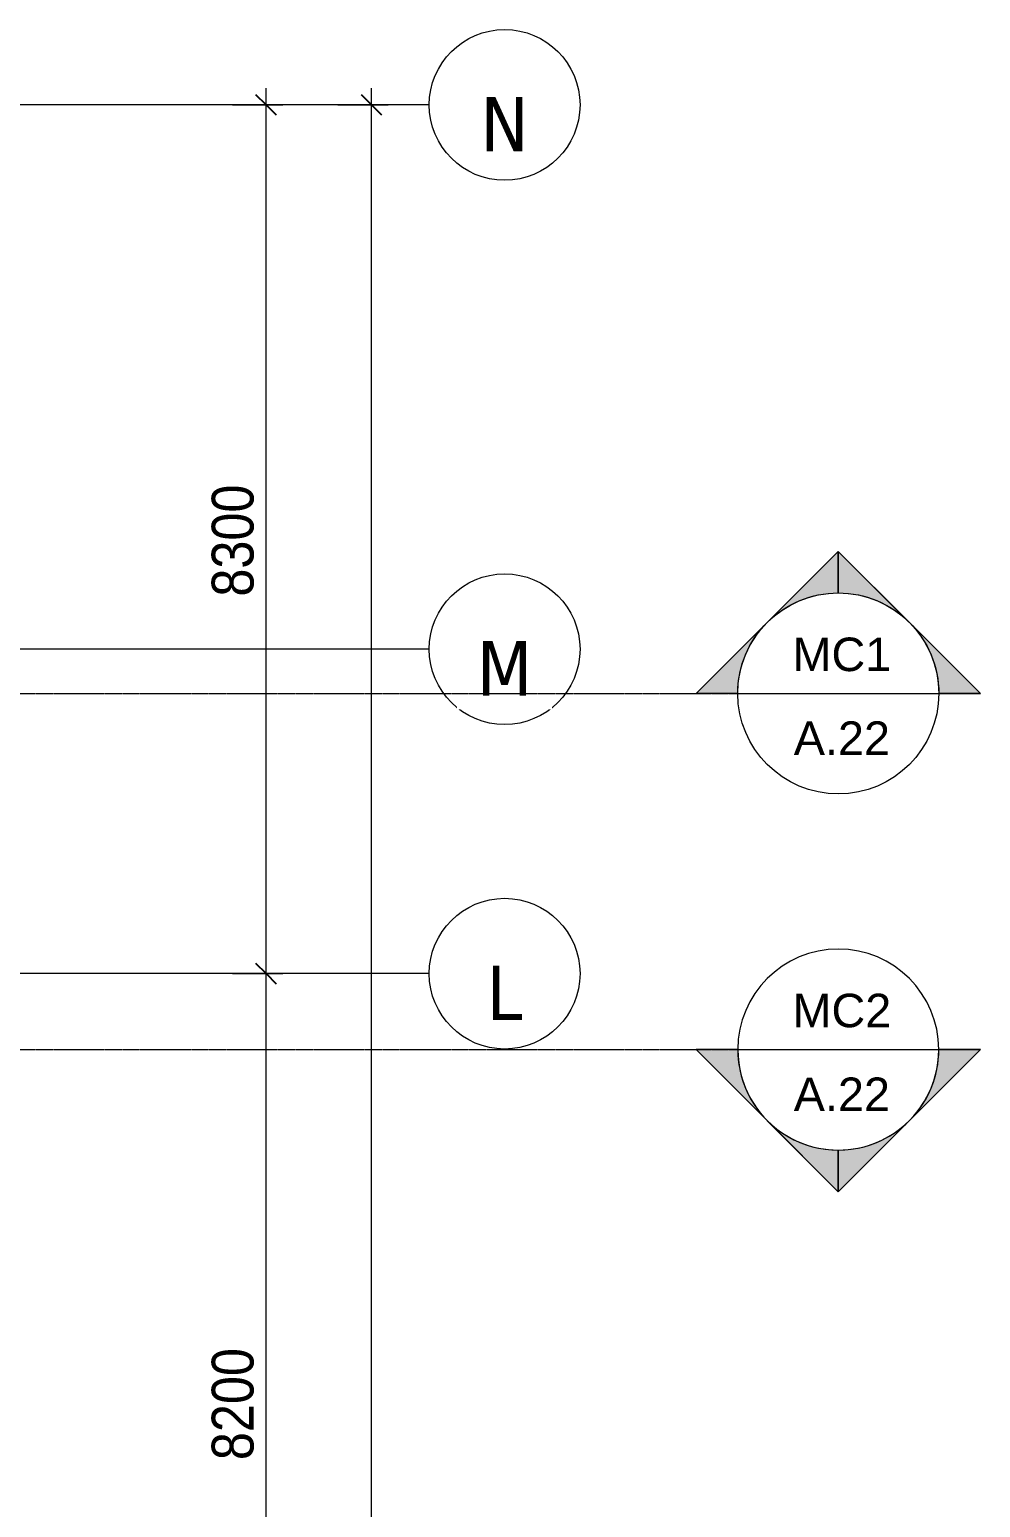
# Model space of a CAD drawing. Header units: millimetres. Extents: x 1591 to 239243, y -15958 to 82755.
# Drawn here: x 230160 to 239243, y 64837 to 78957 of the extents above; entities that cross this region are included whole.
import ezdxf

# ---------------------------------------------------------------- set-up
doc = ezdxf.new("R2010")
doc.units = ezdxf.units.MM
doc.linetypes.add('Dash Dot 3_16_', pattern=[7.9375, 4.7625, -1.5875, 0, -1.5875])
doc.linetypes.add('Grid Line', pattern=[22.225, 12.7, -3.175, 3.175, -3.175])
for name, color, linetype, lineweight in [('A-ANNO-DIMS', 211, 'Continuous', 9), ('A-ANNO-DIMS-160', 211, 'Continuous', 9), ('G-ANNO-SYMB', 111, 'Continuous', 9), ('G-ANNO-SYMB-1', 111, 'Dash Dot 3_16_', 18), ('S-GRID-1', 1, 'Grid Line', 9), ('S-GRID-IDEN', 1, 'Continuous', 9)]:
    doc.layers.add(name, color=color, linetype=linetype, lineweight=lineweight)
doc.styles.add('Arial_8', font='arial_0.ttf', dxfattribs={"height": 320})
doc.styles.add('Tahoma_B', font='tahomabd_0.ttf', dxfattribs={"height": 520})
doc.styles.add('UTM Avo', font='UTM Avo.ttf', dxfattribs={"width": 0.9, "height": 400})
doc.dimstyles.new('1_Dim_chi_tiet_2_5', dxfattribs={"dimscale": 304.8, "dimtxt": 399.720379, "dimasz": 0.629921, "dimexe": 0.524934, "dimexo": 0.0625, "dimgap": 0.052493, "dimtad": 1, "dimdec": 0, "dimrnd": 5, "dimzin": 0, "dimdsep": 46, "dimtxsty": 'UTM Avo', "dimblk1": 'OBLIQUE', "dimblk2": 'OBLIQUE', "dimsah": 1, "dimcen": 0.09, "dimdle": 0.524934, "dimazin": 0, "dimtfac": 1, "dimtdec": 4, "dimtix": 1, "dimtmove": 0, "dimatfit": 3, "dimfxl": 1.049869, "dimfxlon": 1, "dimtvp": 1, "dimtolj": 1, "dimtzin": 0, "dimarcsym": 2})

# ---------------------------------------------------------------- blocks, each defined once
blk = doc.blocks.new('Grid - M_Grid Head - Circle-353313-TKCS_MB TẦNG 5')
at = {"layer": 'S-GRID-IDEN'}
blk.add_circle((0, 0), 4.5, dxfattribs=at)
blk = doc.blocks.new('Section - M_Section Head - Filled-352373-TKCS_MB TẦNG 5')
at = {"layer": 'G-ANNO-SYMB'}
h = blk.add_hatch(color=256, dxfattribs=at)
edge = h.paths.add_edge_path()
edge.add_line((-6, 8.485), (-6, 6))
edge.add_arc((-6, 0), 6, 90, 135)
edge.add_line((-10.243, 4.243), (-6, 8.485))
h = blk.add_hatch(color=256, dxfattribs=at)
edge = h.paths.add_edge_path()
edge.add_line((-6, 8.485), (-1.757, 4.243))
edge.add_arc((-6, 0), 6, 45, 90)
edge.add_line((-6, 6), (-6, 8.485))
h = blk.add_hatch(color=256, dxfattribs=at)
edge = h.paths.add_edge_path()
edge.add_line((-14.485, 0), (-10.243, 4.243))
edge.add_arc((-6, 0), 6, 135, 180)
edge.add_line((-12, 0), (-14.485, 0))
h = blk.add_hatch(color=256, dxfattribs=at)
edge = h.paths.add_edge_path()
edge.add_line((2.485, 0), (0, 0))
edge.add_arc((-6, 0), 6, 360, 405)
edge.add_line((-1.757, 4.243), (2.485, 0))
for p, q in [((-6, 8.485), (-14.485, 0)), ((-6, 8.485), (-10.243, 4.243)), ((-6, 8.485), (2.485, 0)), ((-6, 6), (-6, 8.485)), ((-6, 8.485), (-6, 6)), ((-1.757, 4.243), (-6, 8.485)), ((-10.243, 4.243), (-14.485, 0)), ((2.485, 0), (-1.757, 4.243)), ((-14.485, 0), (-12, 0)), ((0, 0), (2.485, 0)), ((-12, 0), (-14.485, 0)), ((0, 0), (2.485, 0))]:
    blk.add_line(p, q, dxfattribs=at)
for start, end in [(360, 180), (90, 135), (45, 90), (135, 180), (360, 45), (180, 360)]:
    blk.add_arc((-6, 0), 6, start, end, dxfattribs=at)
blk = doc.blocks.new('DIMBLOCK246-TKCS_MB TẦNG 5')
at = {"layer": 'A-ANNO-DIMS-160'}
for p, q in [((233426, 17077), (233426, 78397)), ((233106, 78237), (233586, 78237)), ((233426, 78237), (233106, 78237)), ((233106, 17237), (233586, 17237)), ((233426, 17237), (233106, 17237))]:
    blk.add_line(p, q, dxfattribs=at)
at = {"layer": 'A-ANNO-DIMS-160', "lineweight": 25}
for p, q in [((233426, 78237), (233330, 78333)), ((233426, 78237), (233522, 78141)), ((233426, 17237), (233330, 17333)), ((233426, 17237), (233522, 17141))]:
    blk.add_line(p, q, dxfattribs=at)
at = {"layer": 'A-ANNO-DIMS-160', "color": 0, "insert": (232906, 47052), "char_height": 400, "width": 1643.29, "attachment_point": 1, "rotation": 90, "line_spacing_factor": 1.110334, "style": 'UTM Avo'}
blk.add_mtext('61000', dxfattribs=at)
blk = doc.blocks.new('_Oblique')
at = {"color": 0, "linetype": 'ByBlock', "lineweight": -2}
blk.add_line((-0.5, -0.5), (0.5, 0.5), dxfattribs=at)
blk = doc.blocks.new('DIMBLOCK250-TKCS_MB TẦNG 5')
at = {"layer": 'A-ANNO-DIMS-160'}
for p, q in [((232099, 69937), (232579, 69937)), ((232419, 69937), (232099, 69937)), ((232419, 61737), (232419, 69937)), ((232099, 61737), (232579, 61737)), ((232419, 61737), (232099, 61737))]:
    blk.add_line(p, q, dxfattribs=at)
at = {"layer": 'A-ANNO-DIMS-160', "lineweight": 25}
for p, q in [((232419, 69937), (232323, 70033)), ((232419, 69937), (232515, 69841)), ((232419, 61737), (232323, 61833)), ((232419, 61737), (232515, 61641))]:
    blk.add_line(p, q, dxfattribs=at)
at = {"layer": 'A-ANNO-DIMS-160', "color": 0, "insert": (231900, 65289), "char_height": 400, "width": 1314.64, "attachment_point": 1, "rotation": 90, "line_spacing_factor": 1.110334, "style": 'UTM Avo'}
blk.add_mtext('8200', dxfattribs=at)
blk = doc.blocks.new('DIMBLOCK251-TKCS_MB TẦNG 5')
at = {"layer": 'A-ANNO-DIMS-160'}
for p, q in [((232419, 69937), (232419, 78397)), ((232099, 78237), (232579, 78237)), ((232419, 78237), (232099, 78237)), ((232099, 69937), (232579, 69937)), ((232419, 69937), (232099, 69937))]:
    blk.add_line(p, q, dxfattribs=at)
at = {"layer": 'A-ANNO-DIMS-160', "lineweight": 25}
for p, q in [((232419, 78237), (232323, 78333)), ((232419, 78237), (232515, 78141)), ((232419, 69937), (232323, 70033)), ((232419, 69937), (232515, 69841))]:
    blk.add_line(p, q, dxfattribs=at)
at = {"layer": 'A-ANNO-DIMS-160', "color": 0, "insert": (231900, 73539), "char_height": 400, "width": 1314.64, "attachment_point": 1, "rotation": 90, "line_spacing_factor": 1.110334, "style": 'UTM Avo'}
blk.add_mtext('8300', dxfattribs=at)

msp = doc.modelspace()

# ---------------------------------------------------------------- linework, layer by layer
at = {"layer": 'G-ANNO-SYMB'}
for p, q in [((236925.7, 72614.1), (238845.7, 72614.1)), ((236925.7, 69211.5), (238845.7, 69211.5))]:
    msp.add_line(p, q, dxfattribs=at)
at = {"layer": 'G-ANNO-SYMB-1'}
msp.add_line((130746.6, 69211.5), (236925.7, 69211.5), dxfattribs=at)
at = {"layer": 'S-GRID-1'}
for p, q in [((233978.4, 78236.9), (229978.4, 78236.9)), ((233978.4, 73036.9), (229978.4, 73036.9)), ((233978.4, 69936.9), (229978.4, 69936.9))]:
    msp.add_line(p, q, dxfattribs=at)

# ---------------------------------------------------------------- block references
at = {"layer": 'G-ANNO-SYMB', "extrusion": (0, 0, -1), "xscale": 159.9999999999999, "yscale": 159.9999999999999, "zscale": 159.9999999999999}
msp.add_blockref('Section - M_Section Head - Filled-352373-TKCS_MB TẦNG 5', (-236925.7, 72614.1), dxfattribs=at)
at = {"layer": 'G-ANNO-SYMB', "xscale": 159.9999999999999, "yscale": 159.9999999999999, "zscale": 159.9999999999999, "rotation": 180}
msp.add_blockref('Section - M_Section Head - Filled-352373-TKCS_MB TẦNG 5', (236925.7, 69211.5), dxfattribs=at)
at = {"layer": 'S-GRID-IDEN', "xscale": 159.9999999999999, "yscale": 159.9999999999999, "zscale": 159.9999999999999, "rotation": 89.99999999999982}
for p in [(234698.4, 78236.9), (234698.4, 73036.9), (234698.4, 69936.9)]:
    msp.add_blockref('Grid - M_Grid Head - Circle-353313-TKCS_MB TẦNG 5', p, dxfattribs=at)

# ---------------------------------------------------------------- texts
at = {"layer": 'G-ANNO-SYMB', "char_height": 320, "attachment_point": 5, "line_spacing_factor": 0.936439, "style": 'Arial_8'}
for s, insert, width in [('\\pt2032,4064,6096,8128,10160,12192,14224,16256,18288,20320,22352,24384,26416,28448,30480,32512,34544,36576,38608,40640,42672,44704,46736,48768,50800,52832,54864,56896,58928,60960,62992,65024;MC1', (237919.7, 72985.2), 963.2), ('\\pt2032,4064,6096,8128,10160,12192,14224,16256,18288,20320,22352,24384,26416,28448,30480,32512,34544,36576,38608,40640,42672,44704,46736,48768,50800,52832,54864,56896,58928,60960,62992,65024;A.22', (237919.7, 72187), 952), ('\\pt2032,4064,6096,8128,10160,12192,14224,16256,18288,20320,22352,24384,26416,28448,30480,32512,34544,36576,38608,40640,42672,44704,46736,48768,50800,52832,54864,56896,58928,60960,62992,65024;MC2', (237919.7, 69582.7), 963.2), ('\\pt2032,4064,6096,8128,10160,12192,14224,16256,18288,20320,22352,24384,26416,28448,30480,32512,34544,36576,38608,40640,42672,44704,46736,48768,50800,52832,54864,56896,58928,60960,62992,65024;A.22', (237919.7, 68784.4), 952)]:
    msp.add_mtext(s, dxfattribs=dict(at, insert=insert, width=width))

# ---------------------------------------------------------------- dimensions: what is measured, and where the dimension line sits
at = {"layer": 'A-ANNO-DIMS'}
for base, p1, p2, override, picture, middle in [((232419.4, 78236.9), (232099.4, 69936.9), (232099.4, 78236.9), {"dimpost": '<>', "dimfxl": 8300}, 'DIMBLOCK251-TKCS_MB TẦNG 5', (232196.4, 74086.9)), ((233425.9, 78236.9), (233105.9, 17236.9), (233105.9, 78236.9), {"dimpost": '<>', "dimfxl": 61000}, 'DIMBLOCK246-TKCS_MB TẦNG 5', (233202.9, 47736.9)), ((232419.4, 69936.9), (232099.4, 61736.9), (232099.4, 69936.9), {"dimpost": '<>', "dimfxl": 8200}, 'DIMBLOCK250-TKCS_MB TẦNG 5', (232196.4, 65836.9))]:
    dim = msp.add_linear_dim(base=base, p1=p1, p2=p2, angle=90, dimstyle='1_Dim_chi_tiet_2_5', override=override, dxfattribs=at)
    dim.commit()
    dim.dimension.update_dxf_attribs({"geometry": picture, "text_midpoint": middle})

# ---------------------------------------------------------------- next in the draw order: texts
at = {"layer": 'S-GRID-IDEN', "char_height": 520, "attachment_point": 5, "line_spacing_factor": 0.996129, "style": 'Tahoma_B', "bg_fill": 3, "box_fill_scale": 1.25, "bg_fill_color": 256, "bg_fill_true_color": 13158600, "bg_fill_transparency": 0}
for s, insert, width in [('\\pt2031.9988,4063.9976,6096.0016,8128.0004,10159.9992,12191.998,14224.002,16256.0008,18287.9996,20319.9984,22352.0024,24384.0012,26416,28447.9988,30479.9976,32512.0016,34544.0004,36575.9992,38607.998,40640.002,42672.0008,44703.9996,46735.9984,48768.0024,50800.0012,52832,54863.9988,56895.9976,58928.0016,60960.0004,62991.9992,65023.998;N', (234697, 78053.6), 561.6), ('\\pt2031.9988,4063.9976,6096.0016,8128.0004,10159.9992,12191.998,14224.002,16256.0008,18287.9996,20319.9984,22352.0024,24384.0012,26416,28447.9988,30479.9976,32512.0016,34544.0004,36575.9992,38607.998,40640.002,42672.0008,44703.9996,46735.9984,48768.0024,50800.0012,52832,54863.9988,56895.9976,58928.0016,60960.0004,62991.9992,65023.998;M', (234697, 72853.6), 646.4), ('\\pt2031.9988,4063.9976,6096.0016,8128.0004,10159.9992,12191.998,14224.002,16256.0008,18287.9996,20319.9984,22352.0024,24384.0012,26416,28447.9988,30479.9976,32512.0016,34544.0004,36575.9992,38607.998,40640.002,42672.0008,44703.9996,46735.9984,48768.0024,50800.0012,52832,54863.9988,56895.9976,58928.0016,60960.0004,62991.9992,65023.998;L', (234697, 69753.6), 412.8)]:
    msp.add_mtext(s, dxfattribs=dict(at, insert=insert, width=width))

# ---------------------------------------------------------------- next in the draw order: linework, layer by layer
at = {"layer": 'G-ANNO-SYMB-1'}
msp.add_line((130746.6, 72614.1), (236925.7, 72614.1), dxfattribs=at)

doc.saveas('drawing.dxf')
